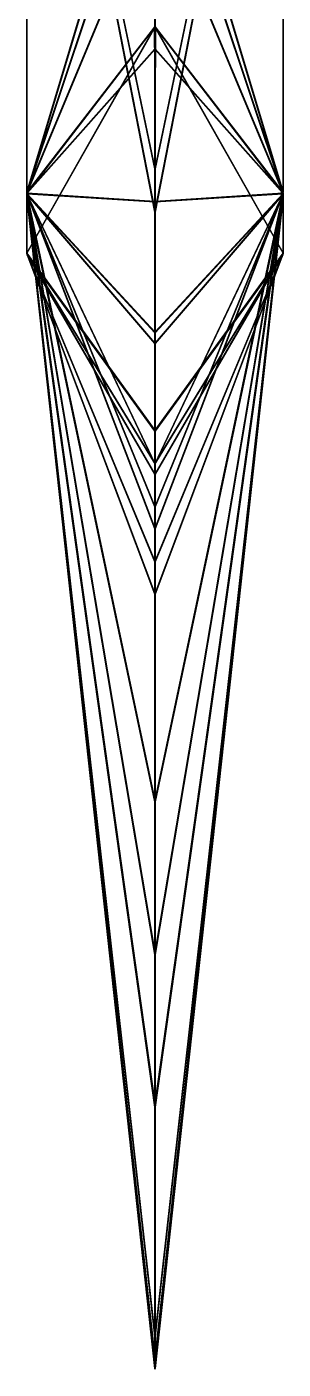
# Model space of a CAD drawing. Header units: metres. Extents: x -12.4 to 12.4, y -12.4 to 12.4.
# Drawn here: x -0.425 to 0.425, y -12.378 to -7.928 of the extents above; entities that cross this region are included whole.
import ezdxf

# ---------------------------------------------------------------- set-up
doc = ezdxf.new("R2010")
doc.units = ezdxf.units.M
doc.layers.add('Snowflake', color=7, linetype='CONTINUOUS')

msp = doc.modelspace()

# ---------------------------------------------------------------- linework, layer by layer
at = {"layer": 'Snowflake'}
for points in [[(-0.425062, -6.330577, -0.170852), (-0.000738, -7.060687, -0.74775), (-0.425062, -8.47591, -0.224936)], [(-0.425062, -6.330577, -0.170852), (-0.425062, -8.47591, -0.224936), (-0.424984, -8.475826, -0.223392)], [(-0.424984, -8.475826, -0.223392), (-0.424984, -6.3312, -0.169325), (-0.425062, -6.330577, -0.170852)], [(-0.424984, -8.475826, -0.223392), (-0.0008, -7.205246, 0.263203), (-0.424984, -6.3312, -0.169325)], [(0.000737, -7.060687, -0.74775), (0.425061, -6.330577, -0.170852), (0.425061, -8.47591, -0.224936)], [(0.000799, -7.205246, 0.263203), (0.424983, -8.475826, -0.223391), (0.424983, -6.3312, -0.169325)], [(0.425061, -8.47591, -0.224936), (0.425061, -6.330577, -0.170852), (0.424983, -6.3312, -0.169325)], [(0.424983, -6.3312, -0.169325), (0.424983, -8.475826, -0.223391), (0.425061, -8.47591, -0.224936)], [(-0.000705, -8.536854, 3.36419), (-0.424201, -6.368742, 0.323402), (-0.000705, -7.349327, 1.20505)], [(-0.000135, -8.542343, 3.374876), (-0.42298, -6.377565, 0.338763), (-0.424201, -6.368742, 0.323402)], [(-0.424201, -6.368742, 0.323402), (-0.000705, -8.536854, 3.36419), (-0.000135, -8.542343, 3.374876)], [(-0.000125, -8.397027, 3.735437), (-0.000125, -7.893064, 3.735437), (-0.423758, -6.372201, 0.33369)], [(-0.000125, -8.397027, 3.735437), (-0.423758, -6.372201, 0.33369), (-0.42298, -6.377565, 0.338763)], [(-0.000135, -8.398622, 3.734179), (-0.42298, -6.377565, 0.338763), (-0.000135, -8.542343, 3.374876)], [(-0.42298, -6.377565, 0.338763), (-0.000135, -8.398622, 3.734179), (-0.000125, -8.397027, 3.735437)], [(0.000124, -7.893064, 3.735437), (0.000124, -8.397027, 3.735437), (0.423758, -6.372201, 0.33369)], [(0.423758, -6.372201, 0.33369), (0.000124, -8.397027, 3.735437), (0.000134, -8.398622, 3.734179)], [(0.000134, -8.398622, 3.734179), (0.422979, -6.377565, 0.338763), (0.423758, -6.372201, 0.33369)], [(0.422979, -6.377565, 0.338763), (0.000134, -8.398622, 3.734179), (0.000134, -8.542343, 3.374876)], [(0.422979, -6.377565, 0.338763), (0.000134, -8.542343, 3.374876), (0.000704, -8.536854, 3.36419)], [(0.424201, -6.368742, 0.323402), (0.000704, -8.536854, 3.36419), (0.000705, -7.349327, 1.20505)], [(0.000704, -8.536854, 3.36419), (0.424201, -6.368742, 0.323402), (0.422979, -6.377565, 0.338763)], [(-0.425062, -8.47591, -0.224936), (-0.000738, -7.060687, -0.74775), (-0.000741, -7.065682, -0.747554)], [(-0.000741, -7.065682, -0.747554), (-0.420511, -8.465716, -0.230352), (-0.425062, -8.47591, -0.224936)], [(-0.000741, -7.065682, -0.747554), (-0.000741, -7.458042, -0.711885), (-0.420511, -8.465716, -0.230352)], [(0.000737, -7.060687, -0.74775), (0.425061, -8.47591, -0.224936), (0.420511, -8.465716, -0.230352)], [(0.420511, -8.465716, -0.230352), (0.000741, -7.065682, -0.747554), (0.000737, -7.060687, -0.74775)], [(0.000741, -7.458042, -0.711885), (0.000741, -7.065682, -0.747554), (0.420511, -8.465716, -0.230352)], [(-0.0008, -7.205246, 0.263203), (-0.424984, -8.475826, -0.223392), (-0.423581, -8.476167, -0.22184)], [(-0.423581, -8.476167, -0.22184), (-0.000664, -7.209383, 0.263301), (-0.0008, -7.205246, 0.263203)], [(0.424983, -8.475826, -0.223391), (0.000799, -7.205246, 0.263203), (0.000663, -7.209383, 0.263301)], [(-0.000664, -7.928112, 0.263301), (-0.000664, -7.209383, 0.263301), (-0.423581, -8.476167, -0.22184)], [(-0.000664, -7.209383, 0.263301), (-0.000664, -7.928112, 0.263301), (0.000663, -7.928112, 0.263301)], [(0.000663, -7.928112, 0.263301), (0.000663, -7.209383, 0.263301), (-0.000664, -7.209383, 0.263301)], [(0.000663, -7.209383, 0.263301), (0.000663, -7.928112, 0.263301), (0.42358, -8.476167, -0.22184)], [(0.000663, -7.209383, 0.263301), (0.42358, -8.476167, -0.22184), (0.424983, -8.475826, -0.223391)], [(0, -7.313678, -1.833833), (0, -7.928578, -2.629586), (0, -7.927557, -2.629916)], [(0, -7.928578, -2.629586), (0, -7.313678, -1.833833), (0, -7.316278, -1.838848)], [(0, -7.316278, -1.838848), (0, -7.927557, -2.629916), (0, -7.928578, -2.629586)], [(-0.000705, -8.536854, 3.36419), (-0.000705, -7.349327, 1.20505), (0, -7.37143, 1.241642)], [(0, -7.37143, 1.241642), (-0.000001, -8.526034, 3.340922), (-0.000705, -8.536854, 3.36419)], [(-0.000001, -8.526034, 3.340922), (0, -7.37143, 1.241642), (0.000705, -7.349327, 1.20505)], [(0.000705, -7.349327, 1.20505), (0.000704, -8.536854, 3.36419), (-0.000001, -8.526034, 3.340922)], [(-0.000001, -8.526034, 3.340922), (0, -8.036202, 2.32627), (0, -7.37143, 1.241642)], [(-0.000506, -7.460964, -0.712335), (-0.000506, -8.000454, -0.856199), (-0.423771, -8.477028, -0.226792)], [(-0.000506, -7.460964, -0.712335), (-0.423771, -8.477028, -0.226792), (-0.420511, -8.465716, -0.230352)], [(-0.420511, -8.465716, -0.230352), (-0.000741, -7.458042, -0.711885), (-0.000506, -7.460964, -0.712335)], [(0.000506, -7.460964, -0.712335), (0.000506, -8.000454, -0.856199), (-0.000506, -8.000454, -0.856199)], [(-0.000506, -8.000454, -0.856199), (-0.000506, -7.460964, -0.712335), (0.000506, -7.460964, -0.712335)], [(0.42377, -8.477028, -0.226792), (0.000506, -7.460964, -0.712335), (0.000741, -7.458042, -0.711885)], [(0.000506, -8.000454, -0.856199), (0.000506, -7.460964, -0.712335), (0.42377, -8.477028, -0.226792)], [(0.000741, -7.458042, -0.711885), (0.420511, -8.465716, -0.230352), (0.42377, -8.477028, -0.226792)], [(-0.000001, -8.398795, 3.736439), (-0.000001, -7.892407, 3.736439), (-0.000125, -7.893064, 3.735437)], [(-0.000125, -7.893064, 3.735437), (-0.000125, -8.397027, 3.735437), (-0.000001, -8.398795, 3.736439)], [(-0.000001, -7.892407, 3.736439), (-0.000001, -8.398795, 3.736439), (0.000124, -8.397027, 3.735437)], [(0.000124, -8.397027, 3.735437), (0.000124, -7.893064, 3.735437), (-0.000001, -7.892407, 3.736439)], [(-0.000664, -7.928112, 0.263301), (-0.423581, -8.476167, -0.22184), (-0.425126, -8.479785, -0.22256)], [(-0.425126, -8.479785, -0.22256), (-0.001271, -7.930515, 0.263657), (-0.000664, -7.928112, 0.263301)], [(-0.425126, -8.677874, 0.497763), (-0.001271, -7.930515, 0.263657), (-0.425126, -8.479785, -0.22256)], [(-0.001271, -7.930515, 0.263657), (-0.425126, -8.677874, 0.497763), (-0.424903, -8.678559, 0.499899)], [(-0.424903, -8.678559, 0.499899), (-0.000661, -7.930519, 0.265579), (-0.001271, -7.930515, 0.263657)], [(-0.000661, -9.264332, 2.248274), (-0.000661, -7.930519, 0.265579), (-0.424903, -8.678559, 0.499899)], [(-0.000664, -7.928112, 0.263301), (-0.001271, -7.930515, 0.263657), (0, -8.197115, 0.665047)], [(-0.001271, -7.930515, 0.263657), (-0.000661, -7.930519, 0.265579), (0, -8.197115, 0.665047)], [(0.000663, -7.928112, 0.263301), (-0.000664, -7.928112, 0.263301), (0, -8.197115, 0.665047)], [(0, -9.122722, 2.040948), (0, -8.197115, 0.665047), (-0.000661, -7.930519, 0.265579)], [(-0.000661, -7.930519, 0.265579), (-0.000661, -9.264332, 2.248274), (0, -9.122722, 2.040948)], [(0.001271, -7.930515, 0.263657), (0.000663, -7.928112, 0.263301), (0, -8.197115, 0.665047)], [(0.000661, -7.930519, 0.265579), (0.001271, -7.930515, 0.263657), (0, -8.197115, 0.665047)], [(0.00066, -9.264332, 2.248274), (0.000661, -7.930519, 0.265579), (0, -8.197115, 0.665047)], [(0.000661, -7.930519, 0.265579), (0.00066, -9.264332, 2.248274), (0.424902, -8.678559, 0.499899)], [(0.425125, -8.677874, 0.497763), (0.001271, -7.930515, 0.263657), (0.000661, -7.930519, 0.265579)], [(0.000661, -7.930519, 0.265579), (0.424902, -8.678559, 0.499899), (0.425125, -8.677874, 0.497763)], [(0.42358, -8.476167, -0.22184), (0.000663, -7.928112, 0.263301), (0.001271, -7.930515, 0.263657)], [(0.001271, -7.930515, 0.263657), (0.425125, -8.677874, 0.497763), (0.425126, -8.479785, -0.22256)], [(0.001271, -7.930515, 0.263657), (0.425126, -8.479785, -0.22256), (0.42358, -8.476167, -0.22184)], [(-0.425002, -8.479449, -0.783982), (-0.001849, -8.003, -0.855897), (-0.000717, -8.002392, -0.857962)], [(-0.000717, -8.002392, -0.857962), (-0.424383, -8.479418, -0.78596), (-0.425002, -8.479449, -0.783982)], [(-0.425002, -8.479449, -0.226656), (-0.001849, -8.003, -0.855897), (-0.425002, -8.479449, -0.783982)], [(-0.001849, -8.003, -0.855897), (-0.425002, -8.479449, -0.226656), (-0.423771, -8.477028, -0.226792)], [(-0.000717, -8.002392, -0.857962), (-0.000717, -8.506393, -1.505964), (-0.424383, -8.479418, -0.78596)], [(-0.423771, -8.477028, -0.226792), (-0.000506, -8.000454, -0.856199), (-0.001849, -8.003, -0.855897)], [(-0.001849, -8.003, -0.855897), (-0.000506, -8.000454, -0.856199), (0.000506, -8.000454, -0.856199)], [(-0.000717, -8.002392, -0.857962), (-0.001849, -8.003, -0.855897), (0.000506, -8.000454, -0.856199)], [(0.000716, -8.002392, -0.857962), (-0.000717, -8.002392, -0.857962), (0.000506, -8.000454, -0.856199)], [(0.000716, -8.002392, -0.857962), (0.000716, -8.506393, -1.505964), (-0.000717, -8.506393, -1.505964)], [(-0.000717, -8.506393, -1.505964), (-0.000717, -8.002392, -0.857962), (0.000716, -8.002392, -0.857962)], [(0.001849, -8.003, -0.855897), (0.000716, -8.002392, -0.857962), (0.000506, -8.000454, -0.856199)], [(0.000506, -8.000454, -0.856199), (0.42377, -8.477028, -0.226792), (0.425001, -8.479449, -0.226656)], [(0.425001, -8.479449, -0.226656), (0.001849, -8.003, -0.855897), (0.000506, -8.000454, -0.856199)], [(0.000716, -8.506393, -1.505964), (0.000716, -8.002392, -0.857962), (0.424382, -8.479418, -0.78596)], [(0.424382, -8.479418, -0.78596), (0.000716, -8.002392, -0.857962), (0.001849, -8.003, -0.855897)], [(0.001849, -8.003, -0.855897), (0.425001, -8.479449, -0.226656), (0.425002, -8.479449, -0.783982)], [(0.001849, -8.003, -0.855897), (0.425002, -8.479449, -0.783982), (0.424382, -8.479418, -0.78596)], [(-0.000001, -8.543478, 3.374733), (0, -8.037089, 2.325785), (0, -8.036202, 2.32627)], [(0, -8.036202, 2.32627), (-0.000001, -8.526034, 3.340922), (-0.000001, -8.543478, 3.374733)], [(-0.000001, -8.526034, 3.340922), (0, -8.036202, 2.32627), (0, -8.037089, 2.325785)], [(0, -8.037089, 2.325785), (-0.000001, -8.543478, 3.374733), (-0.000001, -8.526034, 3.340922)], [(0, -8.797508, 1.565638), (0, -8.197115, 0.665047), (0, -9.122722, 2.040948)], [(0, -8.197115, 0.665047), (0, -9.122722, 2.040948), (0.00066, -9.264332, 2.248274)], [(-0.000001, -8.398795, 3.736439), (-0.000125, -8.397027, 3.735437), (-0.000135, -8.398622, 3.734179)], [(-0.000001, -8.543478, 3.374733), (-0.000001, -8.398795, 3.736439), (-0.000135, -8.398622, 3.734179)], [(-0.000135, -8.398622, 3.734179), (-0.000135, -8.542343, 3.374876), (-0.000001, -8.543478, 3.374733)], [(-0.000001, -8.398795, 3.736439), (0.000134, -8.398622, 3.734179), (0.000124, -8.397027, 3.735437)], [(0.000134, -8.542343, 3.374876), (0.000134, -8.398622, 3.734179), (-0.000001, -8.398795, 3.736439)], [(-0.000001, -8.398795, 3.736439), (-0.000001, -8.543478, 3.374733), (0.000134, -8.542343, 3.374876)], [(-0.425161, -8.481638, -0.22231), (-0.425126, -8.479785, -0.22256), (-0.425062, -8.47591, -0.224936)], [(-0.424072, -8.485039, -0.222458), (-0.425161, -8.481638, -0.22231), (-0.425062, -8.47591, -0.224936)], [(-0.425126, -8.677874, 0.497763), (-0.425126, -8.479785, -0.22256), (-0.425161, -8.481638, -0.22231)], [(-0.425161, -8.481638, -0.22231), (-0.001338, -9.372946, 0.299884), (-0.425161, -8.679711, 0.497959)], [(-0.001338, -9.372946, 0.299884), (-0.425161, -8.481638, -0.22231), (-0.424072, -8.485039, -0.222458)], [(-0.425161, -8.481638, -0.22231), (-0.425161, -8.679711, 0.497959), (-0.425126, -8.677874, 0.497763)], [(-0.425126, -8.479785, -0.22256), (-0.423581, -8.476167, -0.22184), (-0.425062, -8.47591, -0.224936)], [(-0.420511, -8.465716, -0.230352), (-0.423771, -8.477028, -0.226792), (-0.425062, -8.47591, -0.224936)], [(-0.423581, -8.476167, -0.22184), (-0.424984, -8.475826, -0.223392), (-0.425062, -8.47591, -0.224936)], [(-0.424599, -8.489681, -0.223076), (-0.424072, -8.485039, -0.222458), (-0.425062, -8.47591, -0.224936)], [(-0.408536, -8.636337, -0.221624), (-0.424599, -8.489681, -0.223076), (-0.425062, -8.47591, -0.224936)], [(-0.416577, -8.561911, -0.224404), (-0.408536, -8.636337, -0.221624), (-0.425062, -8.47591, -0.224936)], [(-0.423807, -8.494968, -0.225441), (-0.416577, -8.561911, -0.224404), (-0.425062, -8.47591, -0.224936)], [(-0.414475, -8.552638, -0.235098), (-0.423807, -8.494968, -0.225441), (-0.425062, -8.47591, -0.224936)], [(-0.42464, -8.482613, -0.225426), (-0.414475, -8.552638, -0.235098), (-0.425062, -8.47591, -0.224936)], [(-0.425016, -8.480971, -0.226343), (-0.42464, -8.482613, -0.225426), (-0.425062, -8.47591, -0.224936)], [(-0.425002, -8.479449, -0.226656), (-0.425016, -8.480971, -0.226343), (-0.425062, -8.47591, -0.224936)], [(-0.423771, -8.477028, -0.226792), (-0.425002, -8.479449, -0.226656), (-0.425062, -8.47591, -0.224936)], [(-0.425016, -8.480971, -0.783817), (-0.425002, -8.479449, -0.783982), (-0.423537, -8.481039, -0.790027)], [(-0.425002, -8.479449, -0.226656), (-0.425002, -8.479449, -0.783982), (-0.425016, -8.480971, -0.783817)], [(-0.425016, -8.480971, -0.783817), (-0.425016, -8.480971, -0.226343), (-0.425002, -8.479449, -0.226656)], [(-0.425016, -8.480971, -0.783817), (-0.00175, -8.975481, -0.747852), (-0.425016, -8.480971, -0.226343)], [(-0.424506, -8.482038, -0.785729), (-0.425016, -8.480971, -0.783817), (-0.423537, -8.481039, -0.790027)], [(-0.425016, -8.480971, -0.226343), (-0.00175, -8.975481, -0.747852), (-0.000612, -8.978013, -0.747875)], [(-0.000612, -8.978013, -0.747875), (-0.42464, -8.482613, -0.225426), (-0.425016, -8.480971, -0.226343)], [(-0.00175, -8.975481, -0.747852), (-0.425016, -8.480971, -0.783817), (-0.424506, -8.482038, -0.785729)], [(-0.425002, -8.479449, -0.783982), (-0.424383, -8.479418, -0.78596), (-0.423537, -8.481039, -0.790027)], [(-0.000612, -8.978013, -0.747875), (-0.000612, -10.995742, -0.603751), (-0.42464, -8.482613, -0.225426)], [(-0.42464, -8.482613, -0.225426), (-0.000612, -10.995742, -0.603751), (-0.001009, -11.003167, -0.603999)], [(-0.001009, -11.003167, -0.603999), (-0.414475, -8.552638, -0.235098), (-0.42464, -8.482613, -0.225426)], [(-0.000563, -10.491281, 0.155402), (-0.424072, -8.485039, -0.222458), (-0.424599, -8.489681, -0.223076)], [(0.000105, -12.374284, -0.133052), (-0.000354, -10.496964, 0.154644), (-0.424599, -8.489681, -0.223076)], [(0.000105, -12.374284, -0.133052), (-0.424599, -8.489681, -0.223076), (-0.408536, -8.636337, -0.221624)], [(-0.424599, -8.489681, -0.223076), (-0.000354, -10.496964, 0.154644), (-0.000563, -10.491281, 0.155402)], [(-0.423892, -8.484727, -0.791184), (-0.424506, -8.482038, -0.785729), (-0.423537, -8.481039, -0.790027)], [(-0.000685, -9.589421, -1.974168), (-0.000685, -8.977197, -0.749717), (-0.424506, -8.482038, -0.785729)], [(-0.000685, -9.589421, -1.974168), (-0.424506, -8.482038, -0.785729), (-0.423892, -8.484727, -0.791184)], [(-0.424506, -8.482038, -0.785729), (-0.000685, -8.977197, -0.749717), (-0.00175, -8.975481, -0.747852)], [(-0.424383, -8.479418, -0.78596), (-0.000717, -8.506393, -1.505964), (-0.000845, -8.507953, -1.508375)], [(-0.000845, -8.507953, -1.508375), (-0.423537, -8.481039, -0.790027), (-0.424383, -8.479418, -0.78596)], [(-0.000563, -10.491281, 0.155402), (-0.000563, -9.375689, 0.29935), (-0.424072, -8.485039, -0.222458)], [(-0.424072, -8.485039, -0.222458), (-0.000563, -9.375689, 0.29935), (-0.001338, -9.372946, 0.299884)], [(-0.423736, -8.483472, -0.792965), (-0.423892, -8.484727, -0.791184), (-0.423537, -8.481039, -0.790027)], [(-0.000332, -9.519446, -2.698714), (-0.423892, -8.484727, -0.791184), (-0.423736, -8.483472, -0.792965)], [(-0.000332, -9.519446, -2.698714), (-0.000332, -9.591429, -1.978892), (-0.423892, -8.484727, -0.791184)], [(-0.423892, -8.484727, -0.791184), (-0.000332, -9.591429, -1.978892), (-0.000685, -9.589421, -1.974168)], [(-0.000232, -11.509309, -0.675347), (-0.000232, -12.26515, -0.279431), (-0.423807, -8.494968, -0.225441)], [(-0.000232, -11.509309, -0.675347), (-0.423807, -8.494968, -0.225441), (-0.414475, -8.552638, -0.235098)], [(-0.423807, -8.494968, -0.225441), (-0.000232, -12.26515, -0.279431), (-0.000139, -12.268559, -0.277484)], [(-0.000139, -12.268559, -0.277484), (-0.416577, -8.561911, -0.224404), (-0.423807, -8.494968, -0.225441)], [(-0.000306, -8.942193, -2.44805), (-0.423736, -8.483472, -0.792965), (-0.423537, -8.481039, -0.790027)], [(-0.000306, -8.942193, -2.44805), (-0.000306, -9.517875, -2.69991), (-0.423736, -8.483472, -0.792965)], [(-0.423736, -8.483472, -0.792965), (-0.000306, -9.517875, -2.69991), (-0.000332, -9.519446, -2.698714)], [(-0.000845, -8.507953, -1.508375), (-0.000845, -8.93896, -2.442226), (-0.423537, -8.481039, -0.790027)], [(-0.423537, -8.481039, -0.790027), (-0.000845, -8.93896, -2.442226), (-0.000306, -8.942193, -2.44805)], [(0.000353, -10.496964, 0.154644), (-0.000107, -12.374284, -0.133052), (0.424598, -8.489682, -0.223076)], [(0.424598, -8.489682, -0.223076), (-0.000107, -12.374284, -0.133052), (0.000138, -12.375521, -0.134868)], [(0.000138, -12.375521, -0.134868), (0.408535, -8.636337, -0.221624), (0.424598, -8.489682, -0.223076)], [(0.000231, -12.26515, -0.279431), (0.000231, -11.509309, -0.675347), (0.423807, -8.494968, -0.225441)], [(0.423807, -8.494968, -0.225441), (0.000231, -11.509309, -0.675347), (0.001008, -11.495035, -0.674266)], [(0.000231, -12.26515, -0.279431), (0.423807, -8.494968, -0.225441), (0.416576, -8.561911, -0.224404)], [(0.000305, -9.517875, -2.69991), (0.000306, -8.942193, -2.44805), (0.423735, -8.483472, -0.792965)], [(0.000305, -9.517875, -2.69991), (0.423735, -8.483472, -0.792965), (0.423891, -8.484727, -0.791184)], [(0.423891, -8.484727, -0.791184), (0.000331, -9.519446, -2.698714), (0.000305, -9.517875, -2.69991)], [(0.423735, -8.483472, -0.792965), (0.000306, -8.942193, -2.44805), (0.000845, -8.93896, -2.442226)], [(0.000331, -9.591429, -1.978892), (0.423891, -8.484727, -0.791184), (0.424505, -8.482038, -0.785729)], [(0.424505, -8.482038, -0.785729), (0.000685, -9.589421, -1.974168), (0.000331, -9.591429, -1.978892)], [(0.000331, -9.591429, -1.978892), (0.000331, -9.519446, -2.698714), (0.423891, -8.484727, -0.791184)], [(0.000353, -10.496964, 0.154644), (0.424598, -8.489682, -0.223076), (0.424072, -8.485039, -0.222458)], [(0.424072, -8.485039, -0.222458), (0.000562, -10.491281, 0.155402), (0.000353, -10.496964, 0.154644)], [(0.000562, -9.375689, 0.29935), (0.424072, -8.485039, -0.222458), (0.42516, -8.481638, -0.22231)], [(0.42516, -8.481638, -0.22231), (0.001337, -9.372946, 0.299884), (0.000562, -9.375689, 0.29935)], [(0.000562, -9.375689, 0.29935), (0.000562, -10.491281, 0.155402), (0.424072, -8.485039, -0.222458)], [(0.000612, -10.995742, -0.603751), (0.000612, -8.978013, -0.747875), (0.42464, -8.482614, -0.225426)], [(0.42464, -8.482614, -0.225426), (0.000612, -8.978013, -0.747875), (0.00175, -8.975481, -0.747852)], [(0.000612, -10.995742, -0.603751), (0.42464, -8.482614, -0.225426), (0.414474, -8.552638, -0.235098)], [(0.000685, -8.977197, -0.749717), (0.424505, -8.482038, -0.785729), (0.425015, -8.480971, -0.783817)], [(0.425015, -8.480971, -0.783817), (0.00175, -8.975481, -0.747852), (0.000685, -8.977197, -0.749717)], [(0.000685, -8.977197, -0.749717), (0.000685, -9.589421, -1.974168), (0.424505, -8.482038, -0.785729)], [(0.000716, -8.506393, -1.505964), (0.424382, -8.479418, -0.78596), (0.423536, -8.481039, -0.790027)], [(0.423536, -8.481039, -0.790027), (0.000845, -8.507953, -1.508375), (0.000716, -8.506393, -1.505964)], [(0.000845, -8.93896, -2.442226), (0.000845, -8.507953, -1.508375), (0.423536, -8.481039, -0.790027)], [(0.000845, -8.93896, -2.442226), (0.423536, -8.481039, -0.790027), (0.423735, -8.483472, -0.792965)], [(0.001008, -11.495035, -0.674266), (0.414474, -8.552638, -0.235098), (0.423807, -8.494968, -0.225441)], [(0.001337, -9.372946, 0.299884), (0.42516, -8.481638, -0.22231), (0.42516, -8.679711, 0.497959)], [(0.00175, -8.975481, -0.747852), (0.425015, -8.480971, -0.783817), (0.425015, -8.480971, -0.226343)], [(0.00175, -8.975481, -0.747852), (0.425015, -8.480971, -0.226343), (0.42464, -8.482614, -0.225426)], [(0.408535, -8.636337, -0.221624), (0.416576, -8.561911, -0.224404), (0.420511, -8.465716, -0.230352)], [(0.424598, -8.489682, -0.223076), (0.408535, -8.636337, -0.221624), (0.420511, -8.465716, -0.230352)], [(0.414474, -8.552638, -0.235098), (0.42464, -8.482614, -0.225426), (0.420511, -8.465716, -0.230352)], [(0.423807, -8.494968, -0.225441), (0.414474, -8.552638, -0.235098), (0.420511, -8.465716, -0.230352)], [(0.416576, -8.561911, -0.224404), (0.423807, -8.494968, -0.225441), (0.420511, -8.465716, -0.230352)], [(0.425001, -8.479449, -0.226656), (0.42377, -8.477028, -0.226792), (0.420511, -8.465716, -0.230352)], [(0.425015, -8.480971, -0.226343), (0.425001, -8.479449, -0.226656), (0.420511, -8.465716, -0.230352)], [(0.42464, -8.482614, -0.225426), (0.425015, -8.480971, -0.226343), (0.420511, -8.465716, -0.230352)], [(0.424072, -8.485039, -0.222458), (0.424598, -8.489682, -0.223076), (0.420511, -8.465716, -0.230352)], [(0.42516, -8.481638, -0.22231), (0.424072, -8.485039, -0.222458), (0.420511, -8.465716, -0.230352)], [(0.425126, -8.479785, -0.22256), (0.42516, -8.481638, -0.22231), (0.420511, -8.465716, -0.230352)], [(0.42358, -8.476167, -0.22184), (0.425126, -8.479785, -0.22256), (0.420511, -8.465716, -0.230352)], [(0.424983, -8.475826, -0.223391), (0.42358, -8.476167, -0.22184), (0.420511, -8.465716, -0.230352)], [(0.425061, -8.47591, -0.224936), (0.424983, -8.475826, -0.223391), (0.420511, -8.465716, -0.230352)], [(0.423536, -8.481039, -0.790027), (0.424382, -8.479418, -0.78596), (0.423735, -8.483472, -0.792965)], [(0.424382, -8.479418, -0.78596), (0.425002, -8.479449, -0.783982), (0.423735, -8.483472, -0.792965)], [(0.425002, -8.479449, -0.783982), (0.425015, -8.480971, -0.783817), (0.423735, -8.483472, -0.792965)], [(0.425015, -8.480971, -0.783817), (0.424505, -8.482038, -0.785729), (0.423735, -8.483472, -0.792965)], [(0.424505, -8.482038, -0.785729), (0.423891, -8.484727, -0.791184), (0.423735, -8.483472, -0.792965)], [(0.425002, -8.479449, -0.783982), (0.425001, -8.479449, -0.226656), (0.425015, -8.480971, -0.226343)], [(0.425015, -8.480971, -0.226343), (0.425015, -8.480971, -0.783817), (0.425002, -8.479449, -0.783982)], [(0.425126, -8.479785, -0.22256), (0.425125, -8.677874, 0.497763), (0.42516, -8.679711, 0.497959)], [(0.42516, -8.679711, 0.497959), (0.42516, -8.481638, -0.22231), (0.425126, -8.479785, -0.22256)], [(0.000845, -8.507953, -1.508375), (-0.000845, -8.507953, -1.508375), (-0.000717, -8.506393, -1.505964)], [(0.000845, -8.507953, -1.508375), (0.000845, -8.93896, -2.442226), (-0.000845, -8.93896, -2.442226)], [(-0.000845, -8.93896, -2.442226), (-0.000845, -8.507953, -1.508375), (0.000845, -8.507953, -1.508375)], [(-0.000717, -8.506393, -1.505964), (0.000716, -8.506393, -1.505964), (0.000845, -8.507953, -1.508375)], [(-0.000135, -8.542343, 3.374876), (-0.000705, -8.536854, 3.36419), (-0.000001, -8.526034, 3.340922)], [(-0.000001, -8.526034, 3.340922), (-0.000001, -8.543478, 3.374733), (-0.000135, -8.542343, 3.374876)], [(-0.000001, -8.526034, 3.340922), (0.000704, -8.536854, 3.36419), (0.000134, -8.542343, 3.374876)], [(0.000134, -8.542343, 3.374876), (-0.000001, -8.543478, 3.374733), (-0.000001, -8.526034, 3.340922)], [(-0.000139, -12.268559, -0.277484), (-0.000139, -12.337571, -0.185468), (-0.416577, -8.561911, -0.224404)], [(-0.416577, -8.561911, -0.224404), (-0.000139, -12.337571, -0.185468), (-0.000139, -12.339092, -0.18344)], [(-0.000139, -12.339092, -0.18344), (-0.408536, -8.636337, -0.221624), (-0.416577, -8.561911, -0.224404)], [(-0.001009, -11.003167, -0.603999), (-0.001009, -11.495035, -0.674266), (-0.414475, -8.552638, -0.235098)], [(-0.414475, -8.552638, -0.235098), (-0.001009, -11.495035, -0.674266), (-0.000232, -11.509309, -0.675347)], [(0.000138, -12.337571, -0.185468), (0.000138, -12.268559, -0.277484), (0.416576, -8.561911, -0.224404)], [(0.000138, -12.337571, -0.185468), (0.416576, -8.561911, -0.224404), (0.408535, -8.636337, -0.221624)], [(0.416576, -8.561911, -0.224404), (0.000138, -12.268559, -0.277484), (0.000231, -12.26515, -0.279431)], [(0.414474, -8.552638, -0.235098), (0.001008, -11.003167, -0.603999), (0.000612, -10.995742, -0.603751)], [(0.001008, -11.495035, -0.674266), (0.001008, -11.003167, -0.603999), (0.414474, -8.552638, -0.235098)], [(-0.000139, -12.339092, -0.18344), (-0.000139, -12.375521, -0.134868), (-0.408536, -8.636337, -0.221624)], [(-0.408536, -8.636337, -0.221624), (-0.000139, -12.375521, -0.134868), (0.000105, -12.374284, -0.133052)], [(0.000138, -12.375521, -0.134868), (0.000138, -12.339092, -0.18344), (0.408535, -8.636337, -0.221624)], [(0.408535, -8.636337, -0.221624), (0.000138, -12.339092, -0.18344), (0.000138, -12.337571, -0.185468)], [(-0.424903, -8.678559, 0.499899), (-0.425126, -8.677874, 0.497763), (-0.425161, -8.679711, 0.497959)], [(-0.423494, -8.683213, 0.508152), (-0.424903, -8.678559, 0.499899), (-0.425161, -8.679711, 0.497959)], [(-0.421968, -8.688525, 0.513298), (-0.423494, -8.683213, 0.508152), (-0.425161, -8.679711, 0.497959)], [(-0.424035, -8.682468, 0.502253), (-0.421968, -8.688525, 0.513298), (-0.425161, -8.679711, 0.497959)], [(-0.424234, -8.681553, 0.499526), (-0.424035, -8.682468, 0.502253), (-0.425161, -8.679711, 0.497959)], [(-0.425161, -8.679711, 0.497959), (-0.001338, -9.372946, 0.299884), (-0.000522, -9.374606, 0.301503)], [(-0.000522, -9.374606, 0.301503), (-0.424234, -8.681553, 0.499526), (-0.425161, -8.679711, 0.497959)], [(-0.000661, -9.264332, 2.248274), (-0.424903, -8.678559, 0.499899), (-0.423494, -8.683213, 0.508152)], [(-0.000522, -9.374606, 0.301503), (-0.000522, -9.41061, 0.949575), (-0.424234, -8.681553, 0.499526)], [(-0.424234, -8.681553, 0.499526), (-0.000522, -9.41061, 0.949575), (-0.000637, -9.410987, 0.951969)], [(-0.000637, -9.410987, 0.951969), (-0.424035, -8.682468, 0.502253), (-0.424234, -8.681553, 0.499526)], [(-0.000637, -9.410987, 0.951969), (-0.000637, -9.806738, 1.995314), (-0.424035, -8.682468, 0.502253)], [(-0.424035, -8.682468, 0.502253), (-0.000637, -9.806738, 1.995314), (-0.000256, -9.808316, 2.000412)], [(-0.000256, -9.808316, 2.000412), (-0.421968, -8.688525, 0.513298), (-0.424035, -8.682468, 0.502253)], [(-0.000239, -9.699206, 2.252463), (-0.000239, -9.267623, 2.252463), (-0.423494, -8.683213, 0.508152)], [(-0.000239, -9.699206, 2.252463), (-0.423494, -8.683213, 0.508152), (-0.421968, -8.688525, 0.513298)], [(-0.423494, -8.683213, 0.508152), (-0.000239, -9.267623, 2.252463), (-0.000661, -9.264332, 2.248274)], [(-0.000256, -9.808316, 2.000412), (-0.000256, -9.700815, 2.251251), (-0.421968, -8.688525, 0.513298)], [(-0.421968, -8.688525, 0.513298), (-0.000256, -9.700815, 2.251251), (-0.000239, -9.699206, 2.252463)], [(0.000238, -9.267623, 2.252463), (0.423493, -8.683213, 0.508152), (0.424902, -8.678559, 0.499899)], [(0.424902, -8.678559, 0.499899), (0.00066, -9.264332, 2.248274), (0.000238, -9.267623, 2.252463)], [(0.000238, -9.267623, 2.252463), (0.000238, -9.699206, 2.252463), (0.423493, -8.683213, 0.508152)], [(0.423493, -8.683213, 0.508152), (0.000238, -9.699206, 2.252463), (0.000255, -9.700815, 2.251251)], [(0.000255, -9.700815, 2.251251), (0.421967, -8.688525, 0.513298), (0.423493, -8.683213, 0.508152)], [(0.000255, -9.700815, 2.251251), (0.000255, -9.808316, 2.000412), (0.421967, -8.688525, 0.513298)], [(0.421967, -8.688525, 0.513298), (0.000255, -9.808316, 2.000412), (0.000636, -9.806738, 1.995314)], [(0.000521, -9.41061, 0.949575), (0.000521, -9.374606, 0.301503), (0.424233, -8.681553, 0.499526)], [(0.424233, -8.681553, 0.499526), (0.000521, -9.374606, 0.301503), (0.001337, -9.372946, 0.299884)], [(0.000521, -9.41061, 0.949575), (0.424233, -8.681553, 0.499526), (0.424035, -8.682468, 0.502253)], [(0.424035, -8.682468, 0.502253), (0.000636, -9.410987, 0.951969), (0.000521, -9.41061, 0.949575)], [(0.000636, -9.806738, 1.995314), (0.000636, -9.410987, 0.951969), (0.424035, -8.682468, 0.502253)], [(0.000636, -9.806738, 1.995314), (0.424035, -8.682468, 0.502253), (0.421967, -8.688525, 0.513298)], [(0.001337, -9.372946, 0.299884), (0.42516, -8.679711, 0.497959), (0.424233, -8.681553, 0.499526)], [(0.421967, -8.688525, 0.513298), (0.424035, -8.682468, 0.502253), (0.424233, -8.681553, 0.499526)], [(0.423493, -8.683213, 0.508152), (0.421967, -8.688525, 0.513298), (0.424233, -8.681553, 0.499526)], [(0.424902, -8.678559, 0.499899), (0.423493, -8.683213, 0.508152), (0.424233, -8.681553, 0.499526)], [(0.425125, -8.677874, 0.497763), (0.424902, -8.678559, 0.499899), (0.424233, -8.681553, 0.499526)], [(0.42516, -8.679711, 0.497959), (0.425125, -8.677874, 0.497763), (0.424233, -8.681553, 0.499526)], [(0, -8.796672, 1.566203), (-0.000001, -9.266891, 2.253444), (0, -9.122722, 2.040948)], [(-0.000001, -9.266891, 2.253444), (0, -8.796672, 1.566203), (0, -8.797508, 1.565638)], [(0, -8.797508, 1.565638), (0, -9.122722, 2.040948), (-0.000001, -9.266891, 2.253444)], [(0, -9.122722, 2.040948), (0, -8.797508, 1.565638), (0, -8.796672, 1.566203)], [(-0.000306, -8.942193, -2.44805), (-0.000845, -8.93896, -2.442226), (0.000845, -8.93896, -2.442226)], [(0.000845, -8.93896, -2.442226), (0.000306, -8.942193, -2.44805), (-0.000306, -8.942193, -2.44805)], [(0.000306, -8.942193, -2.44805), (0.000305, -9.517875, -2.69991), (-0.000306, -9.517875, -2.69991)], [(-0.000306, -9.517875, -2.69991), (-0.000306, -8.942193, -2.44805), (0.000306, -8.942193, -2.44805)], [(-0.000612, -8.978013, -0.747875), (-0.00175, -8.975481, -0.747852), (-0.000685, -8.977197, -0.749717)], [(0.00175, -8.975481, -0.747852), (0.000612, -8.978013, -0.747875), (-0.000685, -8.977197, -0.749717)], [(0.000685, -8.977197, -0.749717), (0.00175, -8.975481, -0.747852), (-0.000685, -8.977197, -0.749717)], [(0, -9.005833, -0.747705), (-0.000612, -8.978013, -0.747875), (-0.000685, -8.977197, -0.749717)], [(0.000612, -8.978013, -0.747875), (0, -9.005833, -0.747705), (-0.000685, -8.977197, -0.749717)], [(-0.000685, -8.977197, -0.749717), (-0.000685, -9.589421, -1.974168), (0.000685, -9.589421, -1.974168)], [(0.000685, -9.589421, -1.974168), (0.000685, -8.977197, -0.749717), (-0.000685, -8.977197, -0.749717)], [(-0.000612, -10.995742, -0.603751), (-0.000612, -8.978013, -0.747875), (0, -9.005833, -0.747705)], [(0, -10.978401, -0.606807), (0, -9.005833, -0.747705), (0.000612, -8.978013, -0.747875)], [(0.000612, -8.978013, -0.747875), (0.000612, -10.995742, -0.603751), (0, -10.978401, -0.606807)], [(0, -9.005833, -0.747705), (0, -10.978401, -0.606807), (-0.000612, -10.995742, -0.603751)], [(0, -10.978401, -0.606807), (0, -10.062567, -0.747705), (0, -9.005833, -0.747705)], [(0, -9.122722, 2.040948), (-0.000661, -9.264332, 2.248274), (-0.000239, -9.267623, 2.252463)], [(-0.000239, -9.267623, 2.252463), (-0.000001, -9.266891, 2.253444), (0, -9.122722, 2.040948)], [(0, -9.122722, 2.040948), (-0.000001, -9.266891, 2.253444), (0.000238, -9.267623, 2.252463)], [(0.000238, -9.267623, 2.252463), (0.00066, -9.264332, 2.248274), (0, -9.122722, 2.040948)], [(-0.000001, -9.700937, 2.253444), (-0.000001, -9.266891, 2.253444), (-0.000239, -9.267623, 2.252463)], [(-0.000239, -9.267623, 2.252463), (-0.000239, -9.699206, 2.252463), (-0.000001, -9.700937, 2.253444)], [(-0.000001, -9.266891, 2.253444), (-0.000001, -9.700937, 2.253444), (0.000238, -9.699206, 2.252463)], [(0.000238, -9.699206, 2.252463), (0.000238, -9.267623, 2.252463), (-0.000001, -9.266891, 2.253444)], [(-0.001338, -9.372946, 0.299884), (-0.000563, -9.375689, 0.29935), (0.000521, -9.374606, 0.301503)], [(-0.000522, -9.374606, 0.301503), (-0.001338, -9.372946, 0.299884), (0.000521, -9.374606, 0.301503)], [(-0.000563, -9.375689, 0.29935), (0.000562, -9.375689, 0.29935), (0.000521, -9.374606, 0.301503)], [(0.000562, -10.491281, 0.155402), (0.000562, -9.375689, 0.29935), (-0.000563, -9.375689, 0.29935)], [(-0.000563, -9.375689, 0.29935), (-0.000563, -10.491281, 0.155402), (0.000562, -10.491281, 0.155402)], [(-0.000522, -9.41061, 0.949575), (-0.000522, -9.374606, 0.301503), (0.000521, -9.374606, 0.301503)], [(0.000521, -9.374606, 0.301503), (0.000521, -9.41061, 0.949575), (-0.000522, -9.41061, 0.949575)], [(0.000562, -9.375689, 0.29935), (0.001337, -9.372946, 0.299884), (0.000521, -9.374606, 0.301503)], [(0.000636, -9.410987, 0.951969), (-0.000637, -9.410987, 0.951969), (-0.000522, -9.41061, 0.949575)], [(0.000636, -9.410987, 0.951969), (0.000636, -9.806738, 1.995314), (-0.000637, -9.806738, 1.995314)], [(-0.000637, -9.806738, 1.995314), (-0.000637, -9.410987, 0.951969), (0.000636, -9.410987, 0.951969)], [(-0.000522, -9.41061, 0.949575), (0.000521, -9.41061, 0.949575), (0.000636, -9.410987, 0.951969)], [(0.000331, -9.519446, -2.698714), (-0.000332, -9.519446, -2.698714), (-0.000306, -9.517875, -2.69991)], [(-0.000332, -9.591429, -1.978892), (-0.000332, -9.519446, -2.698714), (0.000331, -9.519446, -2.698714)], [(0.000331, -9.519446, -2.698714), (0.000331, -9.591429, -1.978892), (-0.000332, -9.591429, -1.978892)], [(-0.000306, -9.517875, -2.69991), (0.000305, -9.517875, -2.69991), (0.000331, -9.519446, -2.698714)], [(0.000685, -9.589421, -1.974168), (-0.000685, -9.589421, -1.974168), (-0.000332, -9.591429, -1.978892)], [(-0.000332, -9.591429, -1.978892), (0.000331, -9.591429, -1.978892), (0.000685, -9.589421, -1.974168)], [(-0.000256, -9.700815, 2.251251), (0.000255, -9.700815, 2.251251), (0.000238, -9.699206, 2.252463)], [(-0.000239, -9.699206, 2.252463), (-0.000256, -9.700815, 2.251251), (0.000238, -9.699206, 2.252463)], [(-0.000001, -9.700937, 2.253444), (-0.000239, -9.699206, 2.252463), (0.000238, -9.699206, 2.252463)], [(-0.000256, -9.700815, 2.251251), (-0.000256, -9.808316, 2.000412), (0.000255, -9.808316, 2.000412)], [(0.000255, -9.808316, 2.000412), (0.000255, -9.700815, 2.251251), (-0.000256, -9.700815, 2.251251)], [(0.000255, -9.808316, 2.000412), (-0.000256, -9.808316, 2.000412), (-0.000637, -9.806738, 1.995314)], [(-0.000637, -9.806738, 1.995314), (0.000636, -9.806738, 1.995314), (0.000255, -9.808316, 2.000412)], [(0, -11.003078, -0.604033), (0, -10.062643, -0.748715), (0, -10.062567, -0.747705)], [(0, -10.062567, -0.747705), (0, -10.978401, -0.606807), (0, -11.003078, -0.604033)], [(0, -10.978401, -0.606807), (0, -10.062567, -0.747705), (0, -10.062643, -0.748715)], [(0, -10.062643, -0.748715), (0, -11.003078, -0.604033), (0, -10.978401, -0.606807)], [(0.000562, -10.491281, 0.155402), (-0.000563, -10.491281, 0.155402), (-0.000354, -10.496964, 0.154644)], [(-0.000397, -11.726228, 0.263133), (-0.000375, -10.822379, 0.263124), (-0.000354, -10.496964, 0.154644)], [(0.000105, -12.374284, -0.133052), (-0.000397, -11.726228, 0.263133), (-0.000354, -10.496964, 0.154644)], [(-0.000354, -10.496964, 0.154644), (-0.000375, -10.822379, 0.263124), (0.000374, -10.822379, 0.263124)], [(-0.000354, -10.496964, 0.154644), (0.000353, -10.496964, 0.154644), (0.000562, -10.491281, 0.155402)], [(0.000374, -10.822379, 0.263124), (0.000353, -10.496964, 0.154644), (-0.000354, -10.496964, 0.154644)], [(0.000353, -10.496964, 0.154644), (0.000396, -11.726228, 0.263133), (-0.000107, -12.374284, -0.133052)], [(0.000353, -10.496964, 0.154644), (0.000374, -10.822379, 0.263124), (0.000396, -11.726228, 0.263133)], [(-0.000375, -10.822379, 0.263124), (-0.000397, -11.726228, 0.263133), (-0.000001, -11.72649, 0.264062)], [(0, -10.822226, 0.264062), (0.000374, -10.822379, 0.263124), (-0.000375, -10.822379, 0.263124)], [(-0.000001, -11.72649, 0.264062), (0, -10.822226, 0.264062), (-0.000375, -10.822379, 0.263124)], [(0, -10.822226, 0.264062), (-0.000001, -11.72649, 0.264062), (0.000396, -11.726228, 0.263133)], [(0.000396, -11.726228, 0.263133), (0.000374, -10.822379, 0.263124), (0, -10.822226, 0.264062)], [(-0.001009, -11.003167, -0.603999), (-0.000612, -10.995742, -0.603751), (0, -10.978401, -0.606807)], [(0, -10.978401, -0.606807), (0, -11.003078, -0.604033), (-0.001009, -11.003167, -0.603999)], [(0, -10.978401, -0.606807), (0.000612, -10.995742, -0.603751), (0.001008, -11.003167, -0.603999)], [(0.001008, -11.003167, -0.603999), (0, -11.003078, -0.604033), (0, -10.978401, -0.606807)], [(0, -11.003078, -0.604033), (0, -11.509467, -0.676374), (-0.001009, -11.495035, -0.674266)], [(-0.001009, -11.495035, -0.674266), (-0.001009, -11.003167, -0.603999), (0, -11.003078, -0.604033)], [(0, -11.509467, -0.676374), (0, -11.003078, -0.604033), (0.001008, -11.003167, -0.603999)], [(0.001008, -11.003167, -0.603999), (0.001008, -11.495035, -0.674266), (0, -11.509467, -0.676374)], [(0.000231, -11.509309, -0.675347), (-0.000232, -11.509309, -0.675347), (-0.001009, -11.495035, -0.674266)], [(0.001008, -11.495035, -0.674266), (0.000231, -11.509309, -0.675347), (-0.001009, -11.495035, -0.674266)], [(0, -11.509467, -0.676374), (0.001008, -11.495035, -0.674266), (-0.001009, -11.495035, -0.674266)], [(-0.000232, -12.26515, -0.279431), (-0.000232, -11.509309, -0.675347), (0.000231, -11.509309, -0.675347)], [(0.000231, -11.509309, -0.675347), (0.000231, -12.26515, -0.279431), (-0.000232, -12.26515, -0.279431)], [(-0.000001, -11.72649, 0.264062), (-0.000397, -11.726228, 0.263133), (-0.000001, -11.735613, 0.25967)], [(-0.000001, -12.370847, -0.128528), (-0.000001, -11.735613, 0.25967), (-0.000397, -11.726228, 0.263133)], [(-0.000397, -11.726228, 0.263133), (0.000105, -12.374284, -0.133052), (-0.000001, -12.370847, -0.128528)], [(-0.000107, -12.374284, -0.133052), (0.000396, -11.726228, 0.263133), (-0.000001, -11.735613, 0.25967)], [(-0.000001, -11.735613, 0.25967), (-0.000001, -12.370847, -0.128528), (-0.000107, -12.374284, -0.133052)], [(-0.000001, -11.72649, 0.264062), (-0.000001, -11.735613, 0.25967), (0.000396, -11.726228, 0.263133)], [(-0.000001, -11.72649, 0.264062), (-0.000001, -12.124367, 0.119379), (-0.000001, -12.123811, 0.118507)], [(-0.000001, -12.123811, 0.118507), (-0.000001, -11.735613, 0.25967), (-0.000001, -11.72649, 0.264062)], [(-0.000001, -12.124367, 0.119379), (-0.000001, -11.72649, 0.264062), (-0.000001, -11.735613, 0.25967)], [(-0.000001, -12.123811, 0.118507), (-0.000001, -11.735613, 0.25967), (-0.000001, -12.370847, -0.128528)], [(-0.000001, -11.735613, 0.25967), (-0.000001, -12.123811, 0.118507), (-0.000001, -12.124367, 0.119379)], [(-0.000001, -12.370847, -0.128528), (-0.000001, -12.123811, 0.118507), (-0.000001, -12.124367, 0.119379)], [(-0.000001, -12.377561, -0.133815), (-0.000001, -12.124367, 0.119379), (-0.000001, -12.123811, 0.118507)], [(-0.000001, -12.123811, 0.118507), (-0.000001, -12.370847, -0.128528), (-0.000001, -12.377561, -0.133815)], [(-0.000001, -12.124367, 0.119379), (-0.000001, -12.377561, -0.133815), (-0.000001, -12.370847, -0.128528)], [(-0.000139, -12.268559, -0.277484), (-0.000232, -12.26515, -0.279431), (0.000231, -12.26515, -0.279431)], [(0.000231, -12.26515, -0.279431), (0.000138, -12.268559, -0.277484), (-0.000139, -12.268559, -0.277484)], [(0.000138, -12.268559, -0.277484), (0.000138, -12.337571, -0.185468), (-0.000139, -12.337571, -0.185468)], [(-0.000139, -12.337571, -0.185468), (-0.000139, -12.268559, -0.277484), (0.000138, -12.268559, -0.277484)], [(-0.000139, -12.337571, -0.185468), (0.000138, -12.337571, -0.185468), (0.000138, -12.339092, -0.18344)], [(-0.000139, -12.339092, -0.18344), (-0.000139, -12.337571, -0.185468), (0.000138, -12.339092, -0.18344)], [(-0.000001, -12.339592, -0.184441), (-0.000139, -12.339092, -0.18344), (0.000138, -12.339092, -0.18344)], [(-0.000139, -12.375521, -0.134868), (-0.000139, -12.339092, -0.18344), (-0.000001, -12.339592, -0.184441)], [(-0.000001, -12.339592, -0.184441), (-0.000001, -12.377561, -0.133815), (-0.000139, -12.375521, -0.134868)], [(-0.000001, -12.377561, -0.133815), (-0.000001, -12.339592, -0.184441), (0.000138, -12.339092, -0.18344)], [(0.000138, -12.339092, -0.18344), (0.000138, -12.375521, -0.134868), (-0.000001, -12.377561, -0.133815)], [(-0.000001, -12.370847, -0.128528), (0.000105, -12.374284, -0.133052), (-0.000139, -12.375521, -0.134868)], [(-0.000139, -12.375521, -0.134868), (-0.000001, -12.377561, -0.133815), (-0.000001, -12.370847, -0.128528)], [(0.000138, -12.375521, -0.134868), (-0.000107, -12.374284, -0.133052), (-0.000001, -12.370847, -0.128528)], [(-0.000001, -12.370847, -0.128528), (-0.000001, -12.377561, -0.133815), (0.000138, -12.375521, -0.134868)]]:
    msp.add_3dface(points, dxfattribs=at)

doc.saveas('drawing.dxf')
